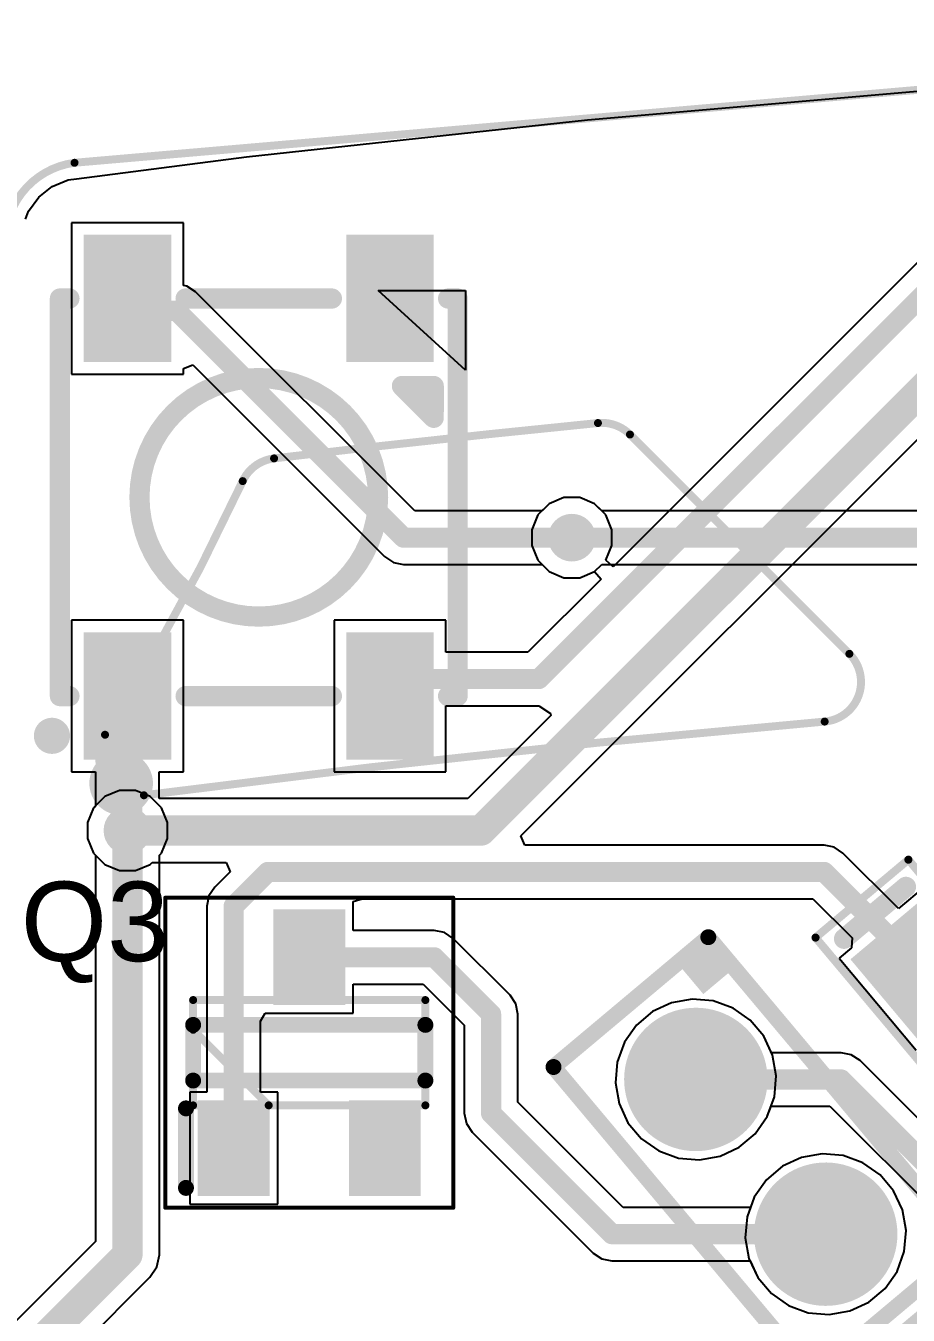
# Model space of a CAD drawing. Header units: millimetres. Extents: x -1.58 to 1.58, y -1.38 to 3.35.
# Drawn here: x -1.04 to -0.604, y 2.71 to 3.348 of the extents above; entities that cross this region are included whole.
import ezdxf

# ---------------------------------------------------------------- set-up
doc = ezdxf.new("R2010")
doc.units = ezdxf.units.MM
doc.header["$MEASUREMENT"] = 0
for name, color, linetype in [('BottomLayer', 5, 'Continuous'), ('BottomSolder', 6, 'Continuous'), ('Mechanical1', 6, 'Continuous'), ('Mechanical13', 56, 'Continuous'), ('Mechanical15', 56, 'Continuous'), ('MultiLayer', 9, 'Continuous'), ('PadHoleLayer', 156, 'Continuous'), ('TopLayer', 1, 'Continuous'), ('TopOverlay', 2, 'Continuous'), ('TopPaste', 8, 'Continuous'), ('TopSolder', 216, 'Continuous'), ('ViaHoleLayer', 16, 'Continuous')]:
    doc.layers.add(name, color=color, linetype=linetype)
doc.styles.add('Arial', font='arial.ttf', dxfattribs={"height": 0.2})

# ---------------------------------------------------------------- blocks, each defined once
blk = doc.blocks.new('ST_1KL3A_15')
at = {"layer": 'BottomLayer'}
h = blk.add_hatch(color=5, dxfattribs=at)
edge = h.paths.add_edge_path()
edge.add_arc((-0.1, 0), 0.0315, 0, 360)
h = blk.add_hatch(color=5, dxfattribs=at)
edge = h.paths.add_edge_path()
edge.add_arc((0, 0), 0.0315, 0, 360)
at = {"layer": 'BottomSolder'}
h = blk.add_hatch(color=6, dxfattribs=at)
edge = h.paths.add_edge_path()
edge.add_arc((-0.1, 0), 0.0355, 0, 360)
h = blk.add_hatch(color=6, dxfattribs=at)
edge = h.paths.add_edge_path()
edge.add_arc((0, 0), 0.0355, 0, 360)
at = {"layer": 'MultiLayer'}
h = blk.add_hatch(color=9, dxfattribs=at)
edge = h.paths.add_edge_path()
edge.add_arc((-0.1, 0), 0.0315, 0, 360)
h = blk.add_hatch(color=9, dxfattribs=at)
edge = h.paths.add_edge_path()
edge.add_arc((0, 0), 0.0315, 0, 360)
at = {"layer": 'PadHoleLayer'}
h = blk.add_hatch(color=156, dxfattribs=at)
edge = h.paths.add_edge_path()
edge.add_arc((-0.1, 0), 0.01969, 0, 360)
h = blk.add_hatch(color=156, dxfattribs=at)
edge = h.paths.add_edge_path()
edge.add_arc((0, 0), 0.01969, 0, 360)
at = {"layer": 'TopLayer'}
h = blk.add_hatch(color=1, dxfattribs=at)
edge = h.paths.add_edge_path()
edge.add_arc((-0.1, 0), 0.0315, 0, 360)
h = blk.add_hatch(color=1, dxfattribs=at)
edge = h.paths.add_edge_path()
edge.add_arc((0, 0), 0.0315, 0, 360)
at = {"layer": 'TopOverlay'}
blk.add_hatch(color=2, dxfattribs=at).paths.add_polyline_path([(-0.15, 0.03), (-0.13, 0.03), (-0.13, 0.05), (-0.15, 0.05)])
at = {"layer": 'TopSolder'}
h = blk.add_hatch(color=216, dxfattribs=at)
edge = h.paths.add_edge_path()
edge.add_arc((-0.1, 0), 0.0355, 0, 360)
h = blk.add_hatch(color=216, dxfattribs=at)
edge = h.paths.add_edge_path()
edge.add_arc((0, 0), 0.0355, 0, 360)
at = {"layer": 'TopOverlay', "const_width": 0.00787}
for points in [[(-0.15, 0.05), (0.05, 0.05)], [(-0.15, -0.05), (-0.15, 0.05)], [(0.05, -0.05), (0.05, 0.05)], [(-0.15, -0.05), (0.05, -0.05)]]:
    blk.add_lwpolyline(points, dxfattribs=at)
at = {"layer": 'TopOverlay', "const_width": 0.00394}
for points in [[(-0.15197, 0.05, 1), (-0.14803, 0.05, 1)], [(-0.15197, 0.05, 1), (-0.14803, 0.05, 1)], [(0.04803, 0.05, 1), (0.05197, 0.05, 1)], [(0.04803, 0.05, 1), (0.05197, 0.05, 1)], [(-0.15197, -0.05, 1), (-0.14803, -0.05, 1)], [(-0.15197, -0.05, 1), (-0.14803, -0.05, 1)], [(0.04803, -0.05, 1), (0.05197, -0.05, 1)], [(0.04803, -0.05, 1), (0.05197, -0.05, 1)]]:
    blk.add_lwpolyline(points, format="xyb", close=True, dxfattribs=at)
blk = doc.blocks.new('RESISTOR_0603_36')
at = {"layer": 'TopLayer'}
for points in [[(-0.05618, -0.02012), (-0.05618, 0.01925), (-0.01287, 0.01925), (-0.01287, -0.02012)], [(0.01335, -0.01969), (0.01335, 0.01968), (0.05665, 0.01968), (0.05665, -0.01969)]]:
    blk.add_hatch(color=1, dxfattribs=at).paths.add_polyline_path(points)
at = {"layer": 'TopPaste'}
for points in [[(-0.05618, -0.02012), (-0.05618, 0.01925), (-0.01287, 0.01925), (-0.01287, -0.02012)], [(0.01335, -0.01969), (0.01335, 0.01968), (0.05665, 0.01968), (0.05665, -0.01969)]]:
    blk.add_hatch(color=8, dxfattribs=at).paths.add_polyline_path(points)
at = {"layer": 'TopSolder'}
for points in [[(-0.06018, -0.02412), (-0.06018, 0.02325), (-0.00887, 0.02325), (-0.00887, -0.02412)], [(0.00935, -0.02369), (0.00935, 0.02368), (0.06065, 0.02368), (0.06065, -0.02369)]]:
    blk.add_hatch(color=216, dxfattribs=at).paths.add_polyline_path(points)
at = {"layer": 'Mechanical15', "const_width": 0.004}
for points in [[(0.08, 0.03), (-0.08, 0.03)], [(-0.08, 0.03), (-0.08, -0.03)], [(0.08, 0.03), (0.08, -0.03)], [(0.08, -0.03), (-0.08, -0.03)]]:
    blk.add_lwpolyline(points, dxfattribs=at)
at = {"layer": 'Mechanical15', "const_width": 0.002}
for points in [[(-0.081, 0.03, 1), (-0.079, 0.03, 1)], [(-0.081, 0.03, 1), (-0.079, 0.03, 1)], [(0.079, 0.03, 1), (0.081, 0.03, 1)], [(0.079, 0.03, 1), (0.081, 0.03, 1)], [(-0.081, -0.03, 1), (-0.079, -0.03, 1)], [(-0.081, -0.03, 1), (-0.079, -0.03, 1)], [(0.079, -0.03, 1), (0.081, -0.03, 1)], [(0.079, -0.03, 1), (0.081, -0.03, 1)]]:
    blk.add_lwpolyline(points, format="xyb", close=True, dxfattribs=at)
at = {"layer": 'TopOverlay'}
for points, const_width in [([(-0.06953, 0.01957), (-0.06953, -0.02043)], 0.01), ([(0.07047, 0.01957), (0.07047, -0.02043)], 0.01), ([(0.005, 0), (-0.005, 0)], 0.002), ([(0, 0.005), (0, -0.005)], 0.002)]:
    blk.add_lwpolyline(points, dxfattribs=dict(at, const_width=const_width))
for points, const_width in [([(-0.07203, 0.01957, 1), (-0.06703, 0.01957, 1)], 0.005), ([(0.06797, 0.01957, 1), (0.07297, 0.01957, 1)], 0.005), ([(-0.0055, 0, 1), (-0.0045, 0, 1)], 0.001), ([(-0.0005, 0.005, 1), (0.0005, 0.005, 1)], 0.001), ([(0.0045, 0, 1), (0.0055, 0, 1)], 0.001), ([(-0.0005, -0.005, 1), (0.0005, -0.005, 1)], 0.001), ([(-0.07203, -0.02043, 1), (-0.06703, -0.02043, 1)], 0.005), ([(0.06797, -0.02043, 1), (0.07297, -0.02043, 1)], 0.005)]:
    blk.add_lwpolyline(points, format="xyb", close=True, dxfattribs=dict(at, const_width=const_width))
blk = doc.blocks.new('SOT95P240X120_3N_62')
at = {"layer": 'TopLayer'}
for points in [[(-0.06693, 0.05118), (-0.02756, 0.05118), (-0.02756, 0.02362), (-0.06693, 0.02362)], [(0.02756, 0.01378), (0.06693, 0.01378), (0.06693, -0.01378), (0.02756, -0.01378)], [(-0.06693, -0.02362), (-0.02756, -0.02362), (-0.02756, -0.05118), (-0.06693, -0.05118)]]:
    blk.add_hatch(color=1, dxfattribs=at).paths.add_polyline_path(points)
at = {"layer": 'TopPaste'}
for points in [[(-0.06693, 0.05118), (-0.02756, 0.05118), (-0.02756, 0.02362), (-0.06693, 0.02362)], [(0.02756, 0.01378), (0.06693, 0.01378), (0.06693, -0.01378), (0.02756, -0.01378)], [(-0.06693, -0.02362), (-0.02756, -0.02362), (-0.02756, -0.05118), (-0.06693, -0.05118)]]:
    blk.add_hatch(color=8, dxfattribs=at).paths.add_polyline_path(points)
at = {"layer": 'TopSolder'}
for points in [[(-0.07093, 0.05518), (-0.02356, 0.05518), (-0.02356, 0.01962), (-0.07093, 0.01962)], [(0.02356, 0.01778), (0.07093, 0.01778), (0.07093, -0.01778), (0.02356, -0.01778)], [(-0.07093, -0.01962), (-0.02356, -0.01962), (-0.02356, -0.05518), (-0.07093, -0.05518)]]:
    blk.add_hatch(color=216, dxfattribs=at).paths.add_polyline_path(points)
at = {"layer": 'Mechanical13', "const_width": 0.00394}
for points in [[(-0.02606, 0.05748), (0.02606, 0.05748)], [(-0.02606, 0.05748), (-0.02606, -0.05748)], [(0.01134, 0.05748), (-0.02606, 0.02008)], [(0.02606, 0.05748), (0.02606, -0.05748)], [(-0.02606, -0.05748), (0.02606, -0.05748)]]:
    blk.add_lwpolyline(points, dxfattribs=at)
at = {"layer": 'Mechanical13', "const_width": 0.00197}
for points in [[(-0.02705, 0.05748, 1), (-0.02508, 0.05748, 1)], [(-0.02705, 0.05748, 1), (-0.02508, 0.05748, 1)], [(0.01035, 0.05748, 1), (0.01232, 0.05748, 1)], [(0.02508, 0.05748, 1), (0.02705, 0.05748, 1)], [(0.02508, 0.05748, 1), (0.02705, 0.05748, 1)], [(-0.02705, 0.02008, 1), (-0.02508, 0.02008, 1)], [(-0.02705, -0.05748, 1), (-0.02508, -0.05748, 1)], [(-0.02705, -0.05748, 1), (-0.02508, -0.05748, 1)], [(0.02508, -0.05748, 1), (0.02705, -0.05748, 1)], [(0.02508, -0.05748, 1), (0.02705, -0.05748, 1)]]:
    blk.add_lwpolyline(points, format="xyb", close=True, dxfattribs=at)
at = {"layer": 'Mechanical15', "const_width": 0.00197}
for points in [[(-0.07677, 0.07126), (0.07677, 0.07126)], [(-0.07677, 0.07126), (-0.07677, -0.07126)], [(0.07677, 0.07126), (0.07677, -0.07126)], [(-0.07677, -0.07126), (0.07677, -0.07126)]]:
    blk.add_lwpolyline(points, dxfattribs=at)
at = {"layer": 'Mechanical15', "const_width": 0.000984}
for points in [[(-0.07726, 0.07126, 1), (-0.07628, 0.07126, 1)], [(-0.07726, 0.07126, 1), (-0.07628, 0.07126, 1)], [(0.07628, 0.07126, 1), (0.07726, 0.07126, 1)], [(0.07628, 0.07126, 1), (0.07726, 0.07126, 1)], [(-0.07726, -0.07126, 1), (-0.07628, -0.07126, 1)], [(-0.07726, -0.07126, 1), (-0.07628, -0.07126, 1)], [(0.07628, -0.07126, 1), (0.07726, -0.07126, 1)], [(0.07628, -0.07126, 1), (0.07726, -0.07126, 1)]]:
    blk.add_lwpolyline(points, format="xyb", close=True, dxfattribs=at)
at = {"layer": 'TopOverlay', "const_width": 0.00787}
for points in [[(-0.02756, 0.06102), (-0.06693, 0.06102)], [(0.01378, 0.05748), (-0.01378, 0.05748)], [(-0.01378, 0.05748), (-0.01378, -0.05748)], [(0.01378, 0.05748), (0.01378, -0.05748)], [(0.01378, -0.05748), (-0.01378, -0.05748)]]:
    blk.add_lwpolyline(points, dxfattribs=at)
at = {"layer": 'TopOverlay', "const_width": 0.00394}
for points in [[(-0.0689, 0.06102, 1), (-0.06496, 0.06102, 1)], [(-0.02953, 0.06102, 1), (-0.02559, 0.06102, 1)], [(-0.01575, 0.05748, 1), (-0.01181, 0.05748, 1)], [(-0.01575, 0.05748, 1), (-0.01181, 0.05748, 1)], [(0.01181, 0.05748, 1), (0.01575, 0.05748, 1)], [(0.01181, 0.05748, 1), (0.01575, 0.05748, 1)], [(-0.01575, -0.05748, 1), (-0.01181, -0.05748, 1)], [(-0.01575, -0.05748, 1), (-0.01181, -0.05748, 1)], [(0.01181, -0.05748, 1), (0.01575, -0.05748, 1)], [(0.01181, -0.05748, 1), (0.01575, -0.05748, 1)]]:
    blk.add_lwpolyline(points, format="xyb", close=True, dxfattribs=at)
blk = doc.blocks.new('WS2812B_74')
at = {"layer": 'TopLayer'}
for points in [[(-0.12796, 0.08465), (-0.0689, 0.08465), (-0.0689, 0.04528), (-0.12796, 0.04528)], [(0.06889, 0.08465), (0.12795, 0.08465), (0.12795, 0.04528), (0.06889, 0.04528)], [(-0.12796, -0.04528), (-0.0689, -0.04528), (-0.0689, -0.08465), (-0.12796, -0.08465)], [(0.06889, -0.04528), (0.12795, -0.04528), (0.12795, -0.08465), (0.06889, -0.08465)]]:
    blk.add_hatch(color=1, dxfattribs=at).paths.add_polyline_path(points)
at = {"layer": 'TopPaste'}
for points in [[(-0.12796, 0.08465), (-0.0689, 0.08465), (-0.0689, 0.04528), (-0.12796, 0.04528)], [(0.06889, 0.08465), (0.12795, 0.08465), (0.12795, 0.04528), (0.06889, 0.04528)], [(-0.12796, -0.04528), (-0.0689, -0.04528), (-0.0689, -0.08465), (-0.12796, -0.08465)], [(0.06889, -0.04528), (0.12795, -0.04528), (0.12795, -0.08465), (0.06889, -0.08465)]]:
    blk.add_hatch(color=8, dxfattribs=at).paths.add_polyline_path(points)
at = {"layer": 'TopSolder'}
for points in [[(-0.12996, 0.08665), (-0.0669, 0.08665), (-0.0669, 0.04328), (-0.12996, 0.04328)], [(0.06689, 0.08665), (0.12995, 0.08665), (0.12995, 0.04328), (0.06689, 0.04328)], [(-0.12996, -0.04328), (-0.0669, -0.04328), (-0.0669, -0.08665), (-0.12996, -0.08665)], [(0.06689, -0.04328), (0.12995, -0.04328), (0.12995, -0.08665), (0.06689, -0.08665)]]:
    blk.add_hatch(color=216, dxfattribs=at).paths.add_polyline_path(points)
at = {"layer": 'Mechanical15'}
for p, q in [((0.06299, -0.10236), (0.10236, -0.05906)), ((0.10236, -0.05906), (0.10236, -0.10236)), ((0.10236, -0.10236), (0.06299, -0.10236))]:
    blk.add_line(p, q, dxfattribs=at)
for points, const_width in [([(-0.13375, 0.06811, 1), (-0.14949, 0.06811, 1)], 0.01575), ([(-0.15342, 0.06811, 1), (-0.14555, 0.06811, 1)], 0.00787), ([(-0.13768, 0.06811, 1), (-0.12981, 0.06811, 1)], 0.00787)]:
    blk.add_lwpolyline(points, format="xyb", close=True, dxfattribs=dict(at, const_width=const_width))
at = {"layer": 'TopOverlay'}
for points, const_width in [([(-0.11417, 0.10236, 1), (-0.12205, 0.10236, 1)], 0.01), ([(-0.12455, 0.10236, 1), (-0.11955, 0.10236, 1)], 0.005), ([(-0.11668, 0.10236, 1), (-0.11167, 0.10236, 1)], 0.005), ([(-0.10095, 0.09842, 1), (-0.09595, 0.09842, 1)], 0.005), ([(-0.10095, 0.09842, 1), (-0.09595, 0.09842, 1)], 0.005), ([(0.0959, 0.09842, 1), (0.1009, 0.09842, 1)], 0.005), ([(0.0959, 0.09842, 1), (0.1009, 0.09842, 1)], 0.005), ([(-0.10095, 0.09371, 1), (-0.09595, 0.09371, 1)], 0.005), ([(0.0959, 0.09371, 1), (0.1009, 0.09371, 1)], 0.005), ([(0.05903, -0.00001, 1), (-0.05908, -0.00001, 1)], 0.01), ([(-0.10095, 0.03621, 1), (-0.09595, 0.03621, 1)], 0.005), ([(0.0959, 0.03621, 1), (0.1009, 0.03621, 1)], 0.005), ([(-0.06159, -0.00001, 1), (-0.05659, -0.00001, 1)], 0.005), ([(0.05654, -0.00001, 1), (0.06153, -0.00001, 1)], 0.005), ([(-0.10095, -0.03621, 1), (-0.09595, -0.03621, 1)], 0.005), ([(0.0959, -0.03621, 1), (0.1009, -0.03621, 1)], 0.005), ([(0.05258, -0.07087, 1), (0.05758, -0.07087, 1)], 0.005), ([(0.05258, -0.07087, 1), (0.05758, -0.07087, 1)], 0.005), ([(0.03683, -0.08661, 1), (0.04183, -0.08661, 1)], 0.005), ([(0.03683, -0.08661, 1), (0.04183, -0.08661, 1)], 0.005), ([(0.05258, -0.08662, 1), (0.05758, -0.08662, 1)], 0.005), ([(0.05258, -0.08662, 1), (0.05758, -0.08662, 1)], 0.005), ([(-0.10095, -0.09371, 1), (-0.09595, -0.09371, 1)], 0.005), ([(0.0959, -0.09371, 1), (0.1009, -0.09371, 1)], 0.005), ([(-0.10095, -0.09843, 1), (-0.09595, -0.09843, 1)], 0.005), ([(-0.10095, -0.09843, 1), (-0.09595, -0.09843, 1)], 0.005), ([(0.0959, -0.09843, 1), (0.1009, -0.09843, 1)], 0.005), ([(0.0959, -0.09843, 1), (0.1009, -0.09843, 1)], 0.005)]:
    blk.add_lwpolyline(points, format="xyb", close=True, dxfattribs=dict(at, const_width=const_width))
at = {"layer": 'TopOverlay', "const_width": 0.01}
for points in [[(-0.09845, 0.09842), (-0.09845, 0.09371)], [(-0.09845, 0.09842), (0.0984, 0.09842)], [(0.0984, 0.09842), (0.0984, 0.09371)], [(-0.09845, 0.03621), (-0.09845, -0.03621)], [(0.0984, 0.03621), (0.0984, -0.03621)], [(0.05508, -0.07087), (0.03934, -0.08661)], [(0.05508, -0.07087), (0.05508, -0.08662)], [(0.03934, -0.08661), (0.05508, -0.08662)], [(-0.09845, -0.09371), (-0.09845, -0.09843)], [(0.0984, -0.09371), (0.0984, -0.09843)], [(-0.09845, -0.09843), (0.0984, -0.09843)]]:
    blk.add_lwpolyline(points, dxfattribs=at)
blk = doc.blocks.new('SFH_4550_78')
at = {"layer": 'BottomLayer'}
h = blk.add_hatch(color=5, dxfattribs=at)
edge = h.paths.add_edge_path()
edge.add_arc((-0.1, 0), 0.0315, 0, 360)
h = blk.add_hatch(color=5, dxfattribs=at)
edge = h.paths.add_edge_path()
edge.add_arc((0, 0), 0.0315, 0, 360)
at = {"layer": 'BottomSolder'}
h = blk.add_hatch(color=6, dxfattribs=at)
edge = h.paths.add_edge_path()
edge.add_arc((-0.1, 0), 0.0355, 0, 360)
h = blk.add_hatch(color=6, dxfattribs=at)
edge = h.paths.add_edge_path()
edge.add_arc((0, 0), 0.0355, 0, 360)
at = {"layer": 'MultiLayer'}
h = blk.add_hatch(color=9, dxfattribs=at)
edge = h.paths.add_edge_path()
edge.add_arc((-0.1, 0), 0.0315, 0, 360)
h = blk.add_hatch(color=9, dxfattribs=at)
edge = h.paths.add_edge_path()
edge.add_arc((0, 0), 0.0315, 0, 360)
at = {"layer": 'PadHoleLayer'}
h = blk.add_hatch(color=156, dxfattribs=at)
edge = h.paths.add_edge_path()
edge.add_arc((-0.1, 0), 0.01969, 0, 360)
h = blk.add_hatch(color=156, dxfattribs=at)
edge = h.paths.add_edge_path()
edge.add_arc((0, 0), 0.01969, 0, 360)
at = {"layer": 'TopLayer'}
h = blk.add_hatch(color=1, dxfattribs=at)
edge = h.paths.add_edge_path()
edge.add_arc((-0.1, 0), 0.0315, 0, 360)
h = blk.add_hatch(color=1, dxfattribs=at)
edge = h.paths.add_edge_path()
edge.add_arc((0, 0), 0.0315, 0, 360)
at = {"layer": 'TopOverlay'}
blk.add_hatch(color=2, dxfattribs=at).paths.add_polyline_path([(-0.15, 0.03), (-0.13, 0.03), (-0.13, 0.05), (-0.15, 0.05)])
at = {"layer": 'TopSolder'}
h = blk.add_hatch(color=216, dxfattribs=at)
edge = h.paths.add_edge_path()
edge.add_arc((-0.1, 0), 0.0355, 0, 360)
h = blk.add_hatch(color=216, dxfattribs=at)
edge = h.paths.add_edge_path()
edge.add_arc((0, 0), 0.0355, 0, 360)
at = {"layer": 'TopOverlay', "const_width": 0.00787}
for points in [[(-0.15, -0.05), (-0.15, 0.05)], [(-0.15, 0.05), (0.05, 0.05)], [(0.05, -0.05), (0.05, 0.05)], [(-0.15, -0.05), (0.05, -0.05)]]:
    blk.add_lwpolyline(points, dxfattribs=at)
at = {"layer": 'TopOverlay', "const_width": 0.00394}
for points in [[(-0.15197, 0.05, 1), (-0.14803, 0.05, 1)], [(-0.15197, 0.05, 1), (-0.14803, 0.05, 1)], [(0.04803, 0.05, 1), (0.05197, 0.05, 1)], [(0.04803, 0.05, 1), (0.05197, 0.05, 1)], [(-0.15197, -0.05, 1), (-0.14803, -0.05, 1)], [(-0.15197, -0.05, 1), (-0.14803, -0.05, 1)], [(0.04803, -0.05, 1), (0.05197, -0.05, 1)], [(0.04803, -0.05, 1), (0.05197, -0.05, 1)]]:
    blk.add_lwpolyline(points, format="xyb", close=True, dxfattribs=at)

msp = doc.modelspace()

# ---------------------------------------------------------------- hatches: boundary and pattern name
at = {"layer": 'BottomLayer'}
h = msp.add_hatch(color=5, dxfattribs=at)
edge = h.paths.add_edge_path()
edge.add_arc((-0.77, 3.095), 0.01181, 0, 360)
h = msp.add_hatch(color=5, dxfattribs=at)
edge = h.paths.add_edge_path()
edge.add_arc((-0.99, 2.95), 0.01181, 0, 360)
at = {"layer": 'TopLayer'}
h = msp.add_hatch(color=1, dxfattribs=at)
edge = h.paths.add_edge_path()
edge.add_arc((-0.77, 3.095), 0.01181, 0, 360)
h = msp.add_hatch(color=1, dxfattribs=at)
edge = h.paths.add_edge_path()
edge.add_arc((-0.99, 2.95), 0.01181, 0, 360)
at = {"layer": 'ViaHoleLayer'}
h = msp.add_hatch(color=16, dxfattribs=at)
edge = h.paths.add_edge_path()
edge.add_arc((-0.77, 3.095), 0.00591, 0, 360)
h = msp.add_hatch(color=16, dxfattribs=at)
edge = h.paths.add_edge_path()
edge.add_arc((-0.99, 2.95), 0.00591, 0, 360)

# ---------------------------------------------------------------- linework, layer by layer
at = {"layer": 'BottomLayer'}
for p, q in [((-0.76234, 3.30186), (-0.5933, 3.31648)), ((-0.93103, 3.2836), (-0.76234, 3.30186)), ((-1.01515, 3.27265), (-0.93103, 3.2836)), ((-1.03389, 3.26351), (-1.02722, 3.26879)), ((-1.02722, 3.26879), (-1.01937, 3.2721)), ((-1.01937, 3.2721), (-1.01515, 3.27265)), ((-1.01515, 3.27265), (-1.01515, 3.27265)), ((-1.03892, 3.25664), (-1.03389, 3.26351)), ((-1.04042, 3.25266), (-1.03892, 3.25664)), ((-0.78122, 3.11179), (-0.78679, 3.10622)), ((-0.77394, 3.11481), (-0.78122, 3.11179)), ((-0.76606, 3.11481), (-0.77394, 3.11481)), ((-0.75878, 3.11179), (-0.76606, 3.11481)), ((-0.75524, 3.10825), (-0.75878, 3.11179)), ((-0.78679, 3.10622), (-0.78981, 3.09894)), ((-0.55476, 3.10825), (-0.75524, 3.10825)), ((-0.78981, 3.09894), (-0.78981, 3.09106)), ((-0.78981, 3.09106), (-0.78679, 3.08378)), ((-0.78679, 3.08378), (-0.78122, 3.07821)), ((-0.78122, 3.07821), (-0.77394, 3.07519)), ((-0.76606, 3.07519), (-0.75878, 3.07821)), ((-0.75878, 3.07821), (-0.75524, 3.08175)), ((-0.75524, 3.08175), (-0.55476, 3.08175)), ((-0.77394, 3.07519), (-0.76606, 3.07519)), ((-0.99394, 2.96981), (-1.00122, 2.96679)), ((-0.98606, 2.96981), (-0.99394, 2.96981)), ((-0.97878, 2.96679), (-0.98606, 2.96981)), ((-1.00122, 2.96679), (-1.00679, 2.96122)), ((-0.97321, 2.96122), (-0.97878, 2.96679)), ((-1.00679, 2.96122), (-1.00981, 2.95394)), ((-0.97019, 2.95394), (-0.97321, 2.96122)), ((-1.00981, 2.95394), (-1.00981, 2.94606)), ((-0.97019, 2.94606), (-0.97019, 2.95394)), ((-1.00981, 2.94606), (-1.00679, 2.93878)), ((-0.97321, 2.93878), (-0.97019, 2.94606)), ((-1.00679, 2.93878), (-1.0058, 2.93779)), ((-1.0058, 2.93779), (-1.0058, 2.74655)), ((-0.9742, 2.93779), (-0.97321, 2.93878)), ((-0.9742, 2.74), (-0.9742, 2.93779)), ((-0.71039, 2.86656), (-0.72063, 2.86476)), ((-0.70003, 2.86565), (-0.71039, 2.86656)), ((-0.73005, 2.86036), (-0.73802, 2.85368)), ((-0.72063, 2.86476), (-0.73005, 2.86036)), ((-0.69025, 2.8621), (-0.70003, 2.86565)), ((-0.68174, 2.85613), (-0.69025, 2.8621)), ((-0.73802, 2.85368), (-0.74398, 2.84516)), ((-0.67505, 2.84817), (-0.68174, 2.85613)), ((-0.67066, 2.83874), (-0.67505, 2.84817)), ((-0.74398, 2.84516), (-0.74754, 2.83538)), ((-0.74754, 2.83538), (-0.74845, 2.82502)), ((-0.66885, 2.8285), (-0.67066, 2.83874)), ((-0.66976, 2.81814), (-0.66885, 2.8285)), ((-0.74845, 2.82502), (-0.74664, 2.81478)), ((-0.67331, 2.80837), (-0.66976, 2.81814)), ((-0.74664, 2.81478), (-0.74225, 2.80536)), ((-0.74225, 2.80536), (-0.73556, 2.79739)), ((-0.67928, 2.79985), (-0.67331, 2.80837)), ((-0.73556, 2.79739), (-0.72704, 2.79143)), ((-0.68724, 2.79316), (-0.67928, 2.79985)), ((-0.72704, 2.79143), (-0.71727, 2.78787)), ((-0.69667, 2.78877), (-0.68724, 2.79316)), ((-0.64611, 2.78996), (-0.65635, 2.78815)), ((-0.63575, 2.78905), (-0.64611, 2.78996)), ((-0.71727, 2.78787), (-0.70691, 2.78696)), ((-0.70691, 2.78696), (-0.69667, 2.78877)), ((-0.66577, 2.78376), (-0.67374, 2.77707)), ((-0.65635, 2.78815), (-0.66577, 2.78376)), ((-0.62598, 2.78549), (-0.63575, 2.78905)), ((-0.61746, 2.77953), (-0.62598, 2.78549)), ((-0.67374, 2.77707), (-0.67971, 2.76855)), ((-0.61077, 2.77156), (-0.61746, 2.77953)), ((-0.60638, 2.76214), (-0.61077, 2.77156)), ((-0.67971, 2.76855), (-0.68326, 2.75878)), ((-0.68326, 2.75878), (-0.68417, 2.74842)), ((-0.60457, 2.7519), (-0.60638, 2.76214)), ((-0.60548, 2.74154), (-0.60457, 2.7519)), ((-1.0058, 2.74655), (-1.20117, 2.55117)), ((-0.68417, 2.74842), (-0.68236, 2.73818)), ((-0.9754, 2.73395), (-0.9742, 2.74)), ((-0.60903, 2.73176), (-0.60548, 2.74154)), ((-0.97883, 2.72883), (-0.9754, 2.73395)), ((-0.68236, 2.73818), (-0.67797, 2.72875)), ((-1.1742, 2.53345), (-0.97883, 2.72883)), ((-0.67797, 2.72875), (-0.67128, 2.72079)), ((-0.615, 2.72324), (-0.60903, 2.73176)), ((-0.67128, 2.72079), (-0.66276, 2.71482)), ((-0.62297, 2.71656), (-0.615, 2.72324)), ((-0.66276, 2.71482), (-0.65299, 2.71127)), ((-0.63239, 2.71216), (-0.62297, 2.71656)), ((-0.65299, 2.71127), (-0.64263, 2.71036)), ((-0.64263, 2.71036), (-0.63239, 2.71216))]:
    msp.add_line(p, q, dxfattribs=at)
for points, const_width in [([(-0.77, 3.095), (-0.54, 3.095)], 0.01), ([(-0.99, 2.74), (-0.99, 2.95)], 0.015), ([(-1.19, 2.54), (-0.99, 2.74)], 0.015)]:
    msp.add_lwpolyline(points, dxfattribs=dict(at, const_width=const_width))
for points, const_width in [([(-0.7725, 3.095, 1), (-0.7675, 3.095, 1)], 0.005), ([(-0.99375, 2.95, 1), (-0.98625, 2.95, 1)], 0.0075), ([(-0.99375, 2.74, 1), (-0.98625, 2.74, 1)], 0.0075), ([(-0.99375, 2.74, 1), (-0.98625, 2.74, 1)], 0.0075)]:
    msp.add_lwpolyline(points, format="xyb", close=True, dxfattribs=dict(at, const_width=const_width))
at = {"layer": 'Mechanical1', "const_width": 0.00394}
for points in [[(-1.01619, 3.28061, -0.064799), (1.01619, 3.28061)], [(-1.04793, 3.2555, -0.276676), (-1.01619, 3.28061)], [(-0.91742, 3.13425, -0.005225), (-0.7571, 3.15175)], [(-0.7571, 3.15175, -0.224583), (-0.74125, 3.14607)], [(-0.93294, 3.12299, -0.259864), (-0.91742, 3.13425)], [(-0.93294, 3.12299, -0.031312), (-1.00109, 2.99743)], [(-0.63265, 3.03747, -0.637721), (-0.64489, 3.00394)], [(-0.98185, 2.96746, -0.011211), (-0.64489, 3.00394)], [(-0.98185, 2.96746, -0.634261), (-1.00109, 2.99743)]]:
    msp.add_lwpolyline(points, format="xyb", dxfattribs=at)
at = {"layer": 'Mechanical1', "const_width": 0.00197}
for points in [[(-1.01717, 3.28061, 1), (-1.0152, 3.28061, 1)], [(-1.01717, 3.28061, 1), (-1.0152, 3.28061, 1)], [(-0.75808, 3.15175, 1), (-0.75612, 3.15175, 1)], [(-0.75808, 3.15175, 1), (-0.75612, 3.15175, 1)], [(-0.74223, 3.14607, 1), (-0.74027, 3.14607, 1)], [(-0.74223, 3.14607, 1), (-0.74027, 3.14607, 1)], [(-0.91841, 3.13425, 1), (-0.91644, 3.13425, 1)], [(-0.91841, 3.13425, 1), (-0.91644, 3.13425, 1)], [(-0.93392, 3.12299, 1), (-0.93195, 3.12299, 1)], [(-0.93392, 3.12299, 1), (-0.93195, 3.12299, 1)], [(-0.63363, 3.03747, 1), (-0.63166, 3.03747, 1)], [(-0.63363, 3.03747, 1), (-0.63166, 3.03747, 1)], [(-0.64587, 3.00394, 1), (-0.6439, 3.00394, 1)], [(-0.64587, 3.00394, 1), (-0.6439, 3.00394, 1)], [(-1.00207, 2.99743, 1), (-1.0001, 2.99743, 1)], [(-1.00207, 2.99743, 1), (-1.0001, 2.99743, 1)], [(-0.98283, 2.96746, 1), (-0.98087, 2.96746, 1)], [(-0.98283, 2.96746, 1), (-0.98087, 2.96746, 1)]]:
    msp.add_lwpolyline(points, format="xyb", close=True, dxfattribs=at)
at = {"layer": 'Mechanical1', "const_width": 0.00394}
msp.add_lwpolyline([(-0.74125, 3.14607), (-0.63265, 3.03747)], dxfattribs=at)
at = {"layer": 'TopLayer'}
for p, q in [((-0.76234, 3.30186), (-0.5933, 3.31648)), ((-0.93103, 3.2836), (-0.76234, 3.30186)), ((-1.01515, 3.27265), (-0.93103, 3.2836)), ((-1.03389, 3.26351), (-1.02722, 3.26879)), ((-1.02722, 3.26879), (-1.01937, 3.2721)), ((-1.01937, 3.2721), (-1.01515, 3.27265)), ((-1.01515, 3.27265), (-1.01515, 3.27265)), ((-1.03892, 3.25664), (-1.03389, 3.26351)), ((-1.04042, 3.25266), (-1.03892, 3.25664)), ((-0.96228, 3.25095), (-1.01765, 3.25095)), ((-1.01765, 3.25095), (-1.01765, 3.17589)), ((-0.96228, 3.21991), (-0.96228, 3.25095)), ((-0.58888, 3.24122), (-0.74953, 3.08057)), ((-0.96056, 3.21957), (-0.96228, 3.21991)), ((-0.95626, 3.2167), (-0.96056, 3.21957)), ((-0.84782, 3.10825), (-0.95626, 3.2167)), ((-0.96228, 3.17869), (-0.95766, 3.1806)), ((-0.95766, 3.1806), (-0.86268, 3.08563)), ((-1.01765, 3.17589), (-0.96228, 3.17589)), ((-0.96228, 3.17589), (-0.96228, 3.17869)), ((-0.79528, 2.94737), (-0.56845, 3.1742)), ((-0.78122, 3.11179), (-0.78476, 3.10825)), ((-0.77394, 3.11481), (-0.78122, 3.11179)), ((-0.76606, 3.11481), (-0.77394, 3.11481)), ((-0.75878, 3.11179), (-0.76606, 3.11481)), ((-0.75321, 3.10622), (-0.75878, 3.11179)), ((-0.78476, 3.10825), (-0.84782, 3.10825)), ((-0.75019, 3.09894), (-0.75321, 3.10622)), ((-0.75019, 3.09106), (-0.75019, 3.09894)), ((-0.75321, 3.08378), (-0.75019, 3.09106)), ((-0.86268, 3.08563), (-0.85838, 3.08275)), ((-0.74953, 3.08057), (-0.75321, 3.08378)), ((-0.85838, 3.08275), (-0.85331, 3.08175)), ((-0.85331, 3.08175), (-0.78476, 3.08175)), ((-0.78476, 3.08175), (-0.78122, 3.07821)), ((-0.78122, 3.07821), (-0.77394, 3.07519)), ((-0.76606, 3.07519), (-0.75878, 3.07821)), ((-0.75878, 3.07821), (-0.75557, 3.07453)), ((-0.75557, 3.07453), (-0.79185, 3.03825)), ((-0.77394, 3.07519), (-0.76606, 3.07519)), ((-0.96228, 3.0541), (-1.01765, 3.0541)), ((-1.01765, 3.0541), (-1.01765, 2.97904)), ((-0.96228, 2.97904), (-0.96228, 3.0541)), ((-0.83235, 3.0541), (-0.88772, 3.0541)), ((-0.88772, 3.0541), (-0.88772, 2.97904)), ((-0.83235, 3.03825), (-0.83235, 3.0541)), ((-0.79185, 3.03825), (-0.83235, 3.03825)), ((-0.83235, 2.97904), (-0.83235, 3.01175)), ((-0.83235, 3.01175), (-0.78636, 3.01175)), ((-0.78044, 3.00691), (-0.82155, 2.9658)), ((-0.78636, 3.01175), (-0.78634, 3.01175)), ((-0.78634, 3.01175), (-0.78062, 3.00787)), ((-0.78062, 3.00787), (-0.78044, 3.00691)), ((-1.01765, 2.97904), (-1.00588, 2.97904)), ((-1.00588, 2.97904), (-1.00588, 2.96213)), ((-0.97428, 2.9658), (-0.97428, 2.97904)), ((-0.97428, 2.97904), (-0.96228, 2.97904)), ((-0.88772, 2.97904), (-0.83235, 2.97904)), ((-1.00588, 2.96213), (-1.00679, 2.96122)), ((-0.82155, 2.9658), (-0.97428, 2.9658)), ((-1.00679, 2.96122), (-1.00981, 2.95394)), ((-1.00981, 2.95394), (-1.00981, 2.94606)), ((-1.00981, 2.94606), (-1.00679, 2.93878)), ((-0.79336, 2.94275), (-0.79528, 2.94737)), ((-1.00679, 2.93878), (-1.00122, 2.93321)), ((-0.64519, 2.94275), (-0.79336, 2.94275)), ((-0.64011, 2.94175), (-0.64519, 2.94275)), ((-0.63581, 2.93887), (-0.64011, 2.94175)), ((-0.60835, 2.91141), (-0.63581, 2.93887)), ((-1.00122, 2.93321), (-0.99394, 2.93019)), ((-0.99394, 2.93019), (-0.98606, 2.93019)), ((-0.98606, 2.93019), (-0.97878, 2.93321)), ((-0.97878, 2.93321), (-0.97779, 2.9342)), ((-0.97779, 2.9342), (-0.94108, 2.9342)), ((-0.94108, 2.9342), (-0.93917, 2.92958)), ((-0.93917, 2.92958), (-0.94677, 2.92197)), ((-0.94965, 2.91767), (-0.95066, 2.9126)), ((-0.94677, 2.92197), (-0.94965, 2.91767)), ((-0.59535, 2.92232), (-0.60835, 2.91141)), ((-0.95066, 2.9126), (-0.95066, 2.82044)), ((-0.87822, 2.91493), (-0.87377, 2.91625)), ((-0.87822, 2.9005), (-0.87822, 2.91493)), ((-0.87377, 2.91625), (-0.65068, 2.91625)), ((-0.65068, 2.91625), (-0.63135, 2.89692)), ((-0.8381, 2.9005), (-0.87822, 2.9005)), ((-0.83303, 2.89949), (-0.8381, 2.9005)), ((-0.82873, 2.89662), (-0.83303, 2.89949)), ((-0.80063, 2.86851), (-0.82873, 2.89662)), ((-0.63157, 2.89193), (-0.63777, 2.88673)), ((-0.63135, 2.89692), (-0.63157, 2.89193)), ((-0.63777, 2.88673), (-0.59964, 2.8413)), ((-0.87822, 2.85956), (-0.87822, 2.87399)), ((-0.87822, 2.87399), (-0.84359, 2.87399)), ((-0.84359, 2.87399), (-0.82325, 2.85365)), ((-0.79775, 2.86421), (-0.80063, 2.86851)), ((-0.71039, 2.86656), (-0.72063, 2.86476)), ((-0.70003, 2.86565), (-0.71039, 2.86656)), ((-0.79675, 2.85914), (-0.79775, 2.86421)), ((-0.73005, 2.86036), (-0.73802, 2.85368)), ((-0.72063, 2.86476), (-0.73005, 2.86036)), ((-0.69025, 2.8621), (-0.70003, 2.86565)), ((-0.68174, 2.85613), (-0.69025, 2.8621)), ((-0.92415, 2.85554), (-0.92178, 2.85956)), ((-0.92415, 2.82044), (-0.92415, 2.85554)), ((-0.92178, 2.85956), (-0.87822, 2.85956)), ((-0.82325, 2.85365), (-0.82325, 2.81)), ((-0.79675, 2.81549), (-0.79675, 2.85914)), ((-0.73802, 2.85368), (-0.74398, 2.84516)), ((-0.67505, 2.84817), (-0.68174, 2.85613)), ((-0.67125, 2.84002), (-0.67505, 2.84817)), ((-0.74398, 2.84516), (-0.74754, 2.83538)), ((-0.74754, 2.83538), (-0.74845, 2.82502)), ((-0.63676, 2.84002), (-0.67125, 2.84002)), ((-0.63169, 2.83901), (-0.63676, 2.84002)), ((-0.62739, 2.83613), (-0.63169, 2.83901)), ((-0.56451, 2.77325), (-0.62739, 2.83613)), ((-0.74845, 2.82502), (-0.74664, 2.81478)), ((-0.95066, 2.82044), (-0.95918, 2.82044)), ((-0.95918, 2.82044), (-0.95918, 2.76507)), ((-0.91562, 2.82044), (-0.92415, 2.82044)), ((-0.91562, 2.76507), (-0.91562, 2.82044)), ((-0.74467, 2.76341), (-0.79675, 2.81549)), ((-0.82325, 2.81), (-0.82225, 2.80493)), ((-0.74664, 2.81478), (-0.74225, 2.80536)), ((-0.67331, 2.80837), (-0.67144, 2.81351)), ((-0.67144, 2.81351), (-0.64225, 2.81351)), ((-0.64225, 2.81351), (-0.57937, 2.75063)), ((-0.82225, 2.80493), (-0.81937, 2.80063)), ((-0.74225, 2.80536), (-0.73556, 2.79739)), ((-0.67928, 2.79985), (-0.67331, 2.80837)), ((-0.81937, 2.80063), (-0.75953, 2.74078)), ((-0.73556, 2.79739), (-0.72704, 2.79143)), ((-0.68724, 2.79316), (-0.67928, 2.79985)), ((-0.72704, 2.79143), (-0.71727, 2.78787)), ((-0.69667, 2.78877), (-0.68724, 2.79316)), ((-0.64611, 2.78996), (-0.65635, 2.78815)), ((-0.63575, 2.78905), (-0.64611, 2.78996)), ((-0.71727, 2.78787), (-0.70691, 2.78696)), ((-0.70691, 2.78696), (-0.69667, 2.78877)), ((-0.66577, 2.78376), (-0.67374, 2.77707)), ((-0.65635, 2.78815), (-0.66577, 2.78376)), ((-0.62598, 2.78549), (-0.63575, 2.78905)), ((-0.61746, 2.77953), (-0.62598, 2.78549)), ((-0.67374, 2.77707), (-0.67971, 2.76855)), ((-0.61077, 2.77156), (-0.61746, 2.77953)), ((-0.60638, 2.76214), (-0.61077, 2.77156)), ((-0.95918, 2.76507), (-0.91562, 2.76507)), ((-0.67971, 2.76855), (-0.68158, 2.76341)), ((-0.68158, 2.76341), (-0.74467, 2.76341)), ((-0.60457, 2.7519), (-0.60638, 2.76214)), ((-0.60548, 2.74154), (-0.60457, 2.7519)), ((-0.75953, 2.74078), (-0.75523, 2.73791)), ((-0.60903, 2.73176), (-0.60548, 2.74154)), ((-0.75523, 2.73791), (-0.75016, 2.7369)), ((-0.75016, 2.7369), (-0.68177, 2.7369)), ((-0.68177, 2.7369), (-0.67797, 2.72875)), ((-0.67797, 2.72875), (-0.67128, 2.72079)), ((-0.615, 2.72324), (-0.60903, 2.73176)), ((-0.67128, 2.72079), (-0.66276, 2.71482)), ((-0.62297, 2.71656), (-0.615, 2.72324)), ((-0.66276, 2.71482), (-0.65299, 2.71127)), ((-0.63239, 2.71216), (-0.62297, 2.71656)), ((-0.65299, 2.71127), (-0.64263, 2.71036)), ((-0.64263, 2.71036), (-0.63239, 2.71216))]:
    msp.add_line(p, q, dxfattribs=at)
for points, const_width in [([(-0.99016, 3.22201), (-0.99016, 3.23185)], 0.01), ([(-0.78636, 3.025), (-0.57951, 3.23185)], 0.01), ([(-0.99016, 3.22201), (-0.97547, 3.20732)], 0.01), ([(-0.97547, 3.20732), (-0.96563, 3.20732)], 0.01), ([(-0.96563, 3.20732), (-0.85331, 3.095)], 0.01), ([(-0.815, 2.95), (-0.575, 3.19)], 0.015), ([(-0.85331, 3.095), (-0.77, 3.095)], 0.01), ([(-0.99016, 3.035), (-0.99008, 3.03492)], 0.015), ([(-0.99008, 2.95008), (-0.99008, 3.03492)], 0.015), ([(-0.86024, 3.035), (-0.85024, 3.025)], 0.01), ([(-0.85024, 3.025), (-0.78636, 3.025)], 0.01), ([(-0.99008, 2.95008), (-0.99, 2.95)], 0.015), ([(-0.99, 2.95), (-0.815, 2.95)], 0.015), ([(-0.9374, 2.9126), (-0.9205, 2.9295)], 0.01), ([(-0.9205, 2.9295), (-0.64519, 2.9295)], 0.01), ([(-0.64519, 2.9295), (-0.5975, 2.88181)], 0.01), ([(-0.9374, 2.79276), (-0.9374, 2.9126)], 0.01), ([(-0.9, 2.88724), (-0.8381, 2.88724)], 0.01), ([(-0.8381, 2.88724), (-0.81, 2.85914)], 0.01), ([(-0.81, 2.81), (-0.81, 2.85914)], 0.01), ([(-0.70865, 2.82676), (-0.63676, 2.82676)], 0.01), ([(-0.63676, 2.82676), (-0.57, 2.76)], 0.01), ([(-0.81, 2.81), (-0.75016, 2.75016)], 0.01), ([(-0.75016, 2.75016), (-0.64437, 2.75016)], 0.01)]:
    msp.add_lwpolyline(points, dxfattribs=dict(at, const_width=const_width))
for points, const_width in [([(-0.99266, 3.23185, 1), (-0.98766, 3.23185, 1)], 0.005), ([(-0.99266, 3.22201, 1), (-0.98766, 3.22201, 1)], 0.005), ([(-0.99266, 3.22201, 1), (-0.98766, 3.22201, 1)], 0.005), ([(-0.97797, 3.20732, 1), (-0.97297, 3.20732, 1)], 0.005), ([(-0.97797, 3.20732, 1), (-0.97297, 3.20732, 1)], 0.005), ([(-0.96813, 3.20732, 1), (-0.96313, 3.20732, 1)], 0.005), ([(-0.96813, 3.20732, 1), (-0.96313, 3.20732, 1)], 0.005), ([(-0.85581, 3.095, 1), (-0.85081, 3.095, 1)], 0.005), ([(-0.85581, 3.095, 1), (-0.85081, 3.095, 1)], 0.005), ([(-0.7725, 3.095, 1), (-0.7675, 3.095, 1)], 0.005), ([(-0.99391, 3.035, 1), (-0.98641, 3.035, 1)], 0.0075), ([(-0.99383, 3.03492, 1), (-0.98633, 3.03492, 1)], 0.0075), ([(-0.99383, 3.03492, 1), (-0.98633, 3.03492, 1)], 0.0075), ([(-0.86274, 3.035, 1), (-0.85774, 3.035, 1)], 0.005), ([(-0.85274, 3.025, 1), (-0.84774, 3.025, 1)], 0.005), ([(-0.85274, 3.025, 1), (-0.84774, 3.025, 1)], 0.005), ([(-0.78886, 3.025, 1), (-0.78386, 3.025, 1)], 0.005), ([(-0.78886, 3.025, 1), (-0.78386, 3.025, 1)], 0.005), ([(-0.99383, 2.95008, 1), (-0.98633, 2.95008, 1)], 0.0075), ([(-0.99383, 2.95008, 1), (-0.98633, 2.95008, 1)], 0.0075), ([(-0.99375, 2.95, 1), (-0.98625, 2.95, 1)], 0.0075), ([(-0.99375, 2.95, 1), (-0.98625, 2.95, 1)], 0.0075), ([(-0.81875, 2.95, 1), (-0.81125, 2.95, 1)], 0.0075), ([(-0.81875, 2.95, 1), (-0.81125, 2.95, 1)], 0.0075), ([(-0.923, 2.9295, 1), (-0.918, 2.9295, 1)], 0.005), ([(-0.923, 2.9295, 1), (-0.918, 2.9295, 1)], 0.005), ([(-0.64769, 2.9295, 1), (-0.64269, 2.9295, 1)], 0.005), ([(-0.64769, 2.9295, 1), (-0.64269, 2.9295, 1)], 0.005), ([(-0.9399, 2.9126, 1), (-0.9349, 2.9126, 1)], 0.005), ([(-0.9399, 2.9126, 1), (-0.9349, 2.9126, 1)], 0.005), ([(-0.9025, 2.88724, 1), (-0.8975, 2.88724, 1)], 0.005), ([(-0.8406, 2.88724, 1), (-0.8356, 2.88724, 1)], 0.005), ([(-0.8406, 2.88724, 1), (-0.8356, 2.88724, 1)], 0.005), ([(-0.8125, 2.85914, 1), (-0.8075, 2.85914, 1)], 0.005), ([(-0.8125, 2.85914, 1), (-0.8075, 2.85914, 1)], 0.005), ([(-0.71115, 2.82676, 1), (-0.70615, 2.82676, 1)], 0.005), ([(-0.63926, 2.82676, 1), (-0.63426, 2.82676, 1)], 0.005), ([(-0.63926, 2.82676, 1), (-0.63426, 2.82676, 1)], 0.005), ([(-0.8125, 2.81, 1), (-0.8075, 2.81, 1)], 0.005), ([(-0.8125, 2.81, 1), (-0.8075, 2.81, 1)], 0.005), ([(-0.9399, 2.79276, 1), (-0.9349, 2.79276, 1)], 0.005), ([(-0.75266, 2.75016, 1), (-0.74766, 2.75016, 1)], 0.005), ([(-0.75266, 2.75016, 1), (-0.74766, 2.75016, 1)], 0.005), ([(-0.64687, 2.75016, 1), (-0.64187, 2.75016, 1)], 0.005)]:
    msp.add_lwpolyline(points, format="xyb", close=True, dxfattribs=dict(at, const_width=const_width))

# ---------------------------------------------------------------- block references
for name, p, rotation in [('WS2812B_74', (-0.925, 3.115), 90), ('RESISTOR_0603_36', (-0.575, 2.855), 130), ('SOT95P240X120_3N_62', (-0.9, 2.84), 90), ('SFH_4550_78', (-0.64437, 2.75016), 310), ('ST_1KL3A_15', (-0.50657, 2.58874), 310)]:
    msp.add_blockref(name, p, dxfattribs=dict(rotation=rotation))

# ---------------------------------------------------------------- texts
at = {"layer": 'TopOverlay', "style": 'Arial'}
msp.add_text('Q3', height=0.03937, dxfattribs=at).set_placement((-1.0428, 2.88532))

doc.saveas('drawing.dxf')
